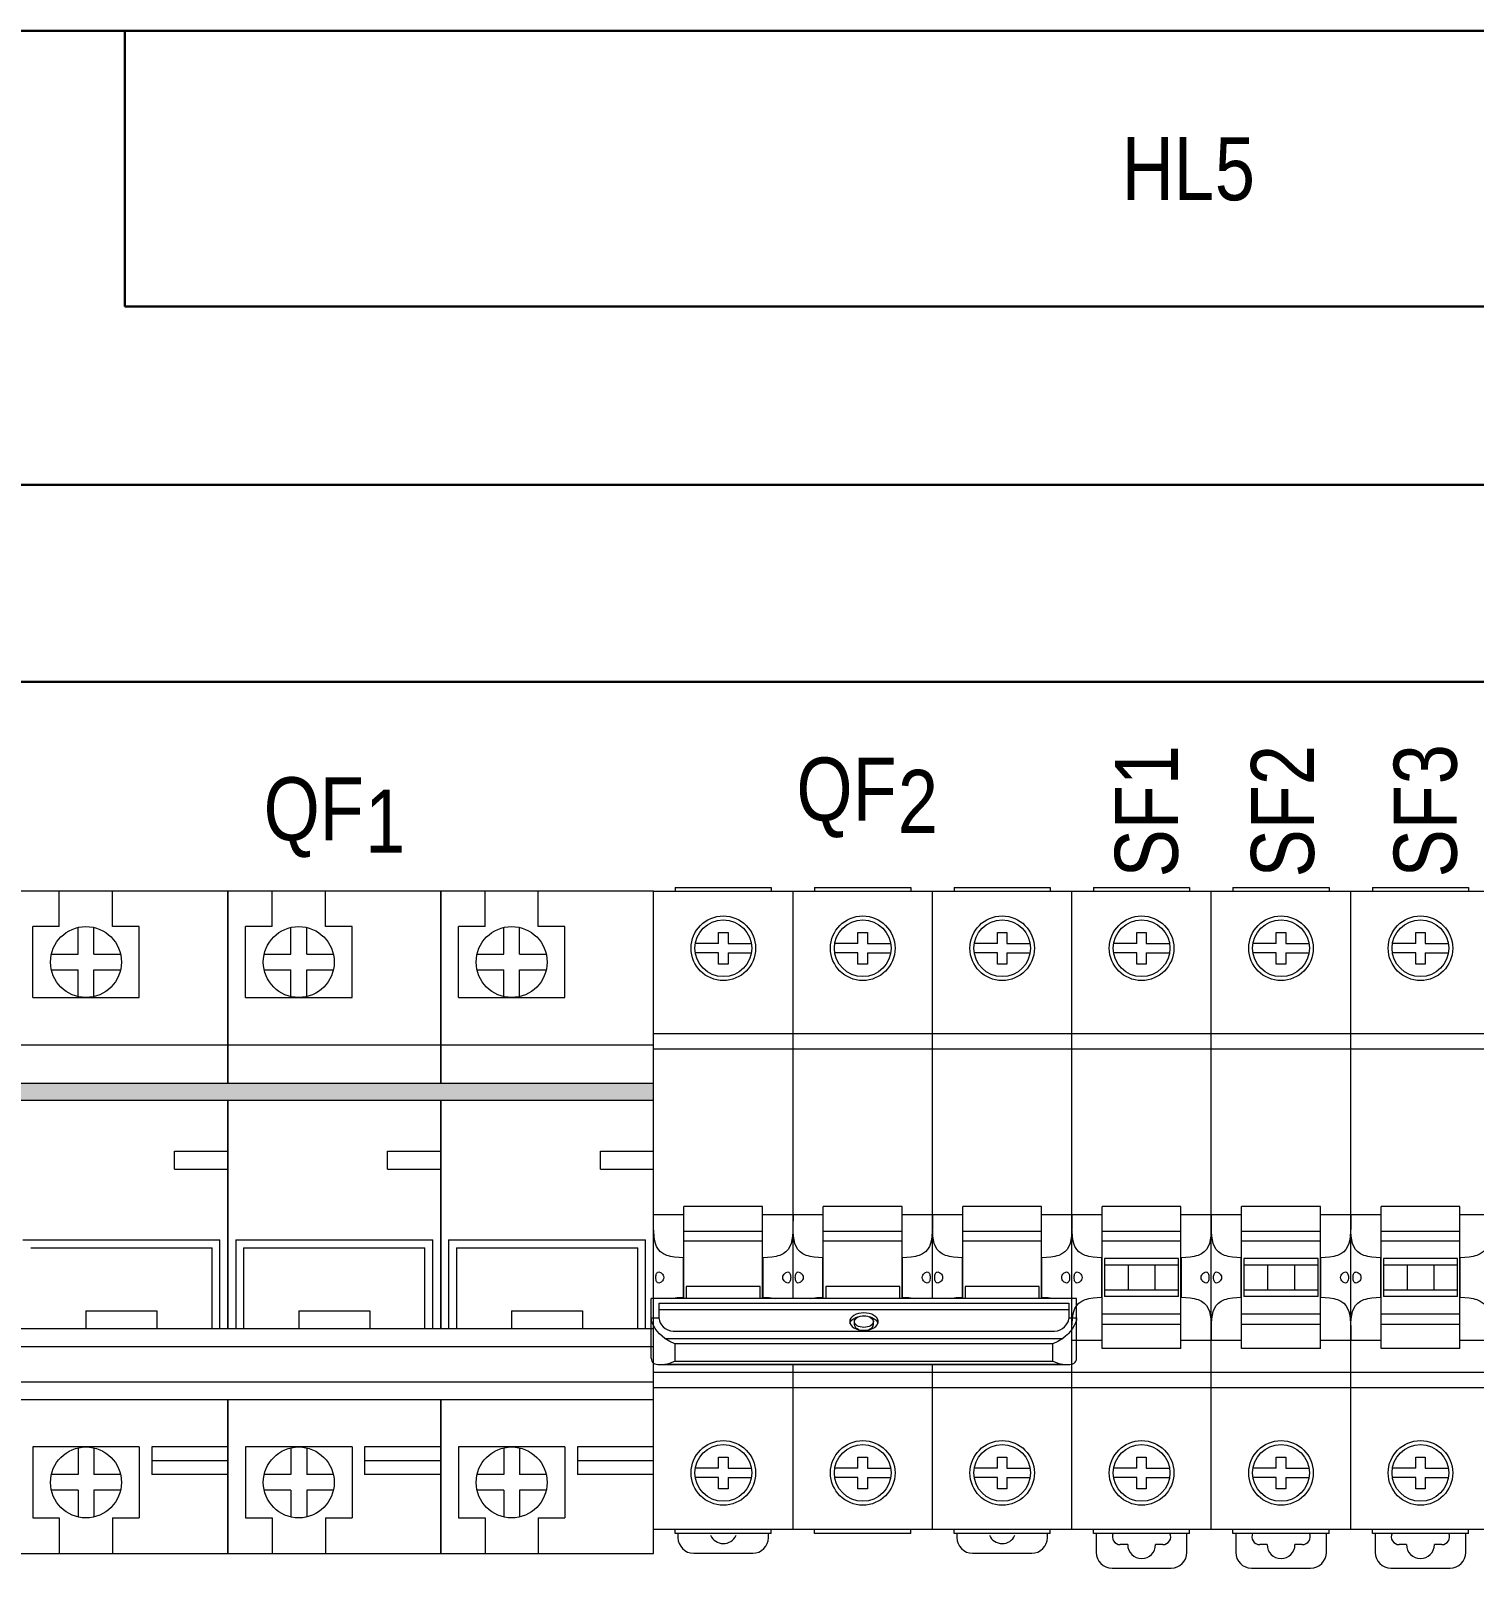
# Model space of a CAD drawing. Header units: millimetres. Extents: x -6000 to 26000, y -6000 to 26000.
# Drawn here: x 98.85 to 124.33, y -5133.68 to -5106.53 of the extents above; entities that cross this region are included whole.
import ezdxf

# ---------------------------------------------------------------- set-up
doc = ezdxf.new("R2010")
doc.units = ezdxf.units.MM
doc.header["$MEASUREMENT"] = 0
for name, color, linetype, lineweight in [('Чертеж и Рисунок_Ном._пера__1', 7, 'Continuous', 15), ('Чертеж и Рисунок_Ном._пера__2', 8, 'Continuous', 15), ('Чертеж и Рисунок_Ном._пера__21', 7, 'Continuous', 30), ('Чертеж и Рисунок_Ном._пера__7', 7, 'Continuous', 15)]:
    doc.layers.add(name, color=color, linetype=linetype, lineweight=lineweight)
doc.styles.add('СГЕНЕРИР_СТИЛЬ_1', font='')
doc.styles.get('СГЕНЕРИР_СТИЛЬ_1').set_extended_font_data('Arial Narrow')

msp = doc.modelspace()

# ---------------------------------------------------------------- hatches: boundary and pattern name
at = {"layer": 'Чертеж и Рисунок_Ном._пера__2', "linetype": 'Continuous', "lineweight": 15}
msp.add_hatch(color=8, dxfattribs=at).paths.add_polyline_path([(98.567, -5125.112), (98.567, -5125.412), (109.843, -5125.412), (109.843, -5125.112)])

# ---------------------------------------------------------------- linework, layer by layer
at = {"layer": 'Чертеж и Рисунок_Ном._пера__2', "color": 8, "linetype": 'Continuous', "lineweight": 15}
for p, q in [((98.567, -5125.112), (109.843, -5125.112)), ((98.567, -5125.412), (109.843, -5125.412))]:
    msp.add_line(p, q, dxfattribs=at)
at = {"layer": 'Чертеж и Рисунок_Ном._пера__21', "color": 7, "linetype": 'Continuous', "lineweight": 30}
for p, q in [((77.532, -5106.529), (161.043, -5106.529)), ((100.509, -5106.529), (138.066, -5106.529)), ((100.509, -5111.397), (100.509, -5106.529)), ((138.066, -5111.397), (100.509, -5111.397)), ((85.187, -5114.548), (153.36, -5114.548)), ((153.36, -5118.026), (85.187, -5118.026))]:
    msp.add_line(p, q, dxfattribs=at)
at = {"layer": 'Чертеж и Рисунок_Ном._пера__7', "color": 7, "linetype": 'Continuous', "lineweight": 15}
for p, q in [((110.225, -5121.658), (110.225, -5121.728)), ((110.225, -5121.658), (111.922, -5121.658)), ((111.922, -5121.658), (111.922, -5121.728)), ((112.687, -5121.658), (112.687, -5121.728)), ((112.687, -5121.658), (114.384, -5121.658)), ((114.384, -5121.658), (114.384, -5121.728)), ((115.149, -5121.658), (115.149, -5121.728)), ((115.149, -5121.658), (116.846, -5121.658)), ((116.846, -5121.658), (116.846, -5121.728)), ((117.611, -5121.658), (117.611, -5121.728)), ((117.611, -5121.658), (119.308, -5121.658)), ((119.308, -5121.658), (119.308, -5121.728)), ((120.073, -5121.658), (120.073, -5121.728)), ((120.073, -5121.658), (121.77, -5121.658)), ((121.77, -5121.658), (121.77, -5121.728)), ((122.536, -5121.658), (122.536, -5121.728)), ((122.536, -5121.658), (124.233, -5121.658)), ((124.233, -5121.658), (124.233, -5121.728)), ((99.35, -5122.347), (99.35, -5121.72)), ((100.29, -5122.347), (100.29, -5121.72)), ((103.109, -5122.347), (103.109, -5121.72)), ((104.048, -5122.347), (104.048, -5121.72)), ((106.867, -5122.347), (106.867, -5121.72)), ((107.807, -5122.347), (107.807, -5121.72)), ((109.843, -5128.912), (109.843, -5121.728)), ((117.229, -5121.728), (109.843, -5121.728)), ((112.305, -5128.912), (112.305, -5121.728)), ((114.767, -5128.912), (114.767, -5121.728)), ((117.229, -5132.995), (117.229, -5121.728)), ((119.691, -5121.728), (117.229, -5121.728)), ((117.229, -5128.912), (117.229, -5121.728)), ((119.691, -5132.995), (119.691, -5121.728)), ((119.691, -5132.995), (119.691, -5121.728)), ((122.153, -5121.728), (119.691, -5121.728)), ((122.153, -5132.995), (122.153, -5121.728)), ((122.153, -5132.995), (122.153, -5121.728)), ((124.615, -5121.728), (122.153, -5121.728)), ((99.35, -5122.347), (98.88, -5122.347)), ((98.88, -5123.6), (98.88, -5122.347)), ((99.681, -5122.834), (99.681, -5122.362)), ((99.959, -5122.834), (99.959, -5122.362)), ((100.759, -5122.347), (100.29, -5122.347)), ((100.759, -5123.6), (100.759, -5122.347)), ((103.109, -5122.347), (102.639, -5122.347)), ((102.639, -5123.6), (102.639, -5122.347)), ((103.439, -5122.834), (103.439, -5122.362)), ((103.718, -5122.834), (103.718, -5122.362)), ((104.518, -5122.347), (104.048, -5122.347)), ((104.518, -5123.6), (104.518, -5122.347)), ((106.867, -5122.347), (106.397, -5122.347)), ((106.397, -5123.6), (106.397, -5122.347)), ((107.198, -5122.834), (107.198, -5122.362)), ((107.476, -5122.834), (107.476, -5122.362)), ((108.277, -5122.347), (107.807, -5122.347)), ((108.277, -5123.6), (108.277, -5122.347)), ((110.99, -5122.646), (110.99, -5122.451)), ((110.99, -5122.451), (111.157, -5122.451)), ((111.157, -5122.451), (111.157, -5122.646)), ((113.452, -5122.646), (113.452, -5122.451)), ((113.452, -5122.451), (113.619, -5122.451)), ((113.619, -5122.451), (113.619, -5122.646)), ((115.914, -5122.646), (115.914, -5122.451)), ((115.914, -5122.451), (116.081, -5122.451)), ((116.081, -5122.451), (116.081, -5122.646)), ((118.376, -5122.646), (118.376, -5122.451)), ((118.376, -5122.451), (118.543, -5122.451)), ((118.543, -5122.451), (118.543, -5122.646)), ((120.839, -5122.646), (120.839, -5122.451)), ((120.839, -5122.451), (121.005, -5122.451)), ((121.005, -5122.451), (121.005, -5122.646)), ((123.301, -5122.646), (123.301, -5122.451)), ((123.301, -5122.451), (123.467, -5122.451)), ((123.467, -5122.451), (123.467, -5122.646)), ((110.99, -5122.646), (110.58, -5122.646)), ((111.157, -5122.646), (111.567, -5122.646)), ((113.452, -5122.646), (113.042, -5122.646)), ((113.619, -5122.646), (114.03, -5122.646)), ((115.914, -5122.646), (115.504, -5122.646)), ((116.081, -5122.646), (116.492, -5122.646)), ((118.376, -5122.646), (117.966, -5122.646)), ((118.543, -5122.646), (118.954, -5122.646)), ((120.839, -5122.646), (120.428, -5122.646)), ((121.005, -5122.646), (121.416, -5122.646)), ((123.301, -5122.646), (122.89, -5122.646)), ((123.467, -5122.646), (123.878, -5122.646)), ((99.209, -5122.834), (99.681, -5122.834)), ((99.371, -5122.834), (99.681, -5122.834)), ((99.959, -5122.834), (100.431, -5122.834)), ((102.968, -5122.834), (103.439, -5122.834)), ((103.13, -5122.834), (103.439, -5122.834)), ((103.718, -5122.834), (104.189, -5122.834)), ((106.726, -5122.834), (107.198, -5122.834)), ((106.888, -5122.834), (107.198, -5122.834)), ((107.476, -5122.834), (107.948, -5122.834)), ((110.99, -5122.813), (110.58, -5122.813)), ((110.99, -5123.008), (110.99, -5122.813)), ((111.157, -5123.008), (110.99, -5123.008)), ((111.157, -5122.813), (111.157, -5123.008)), ((111.157, -5122.813), (111.567, -5122.813)), ((113.452, -5122.813), (113.042, -5122.813)), ((113.452, -5123.008), (113.452, -5122.813)), ((113.619, -5123.008), (113.452, -5123.008)), ((113.619, -5122.813), (113.619, -5123.008)), ((113.619, -5122.813), (114.03, -5122.813)), ((115.914, -5122.813), (115.504, -5122.813)), ((115.914, -5123.008), (115.914, -5122.813)), ((116.081, -5123.008), (115.914, -5123.008)), ((116.081, -5122.813), (116.081, -5123.008)), ((116.081, -5122.813), (116.492, -5122.813)), ((118.376, -5122.813), (117.966, -5122.813)), ((118.376, -5123.008), (118.376, -5122.813)), ((118.543, -5123.008), (118.376, -5123.008)), ((118.543, -5122.813), (118.543, -5123.008)), ((118.543, -5122.813), (118.954, -5122.813)), ((120.839, -5122.813), (120.428, -5122.813)), ((120.839, -5123.008), (120.839, -5122.813)), ((121.005, -5123.008), (120.839, -5123.008)), ((121.005, -5122.813), (121.005, -5123.008)), ((121.005, -5122.813), (121.416, -5122.813)), ((123.301, -5122.813), (122.89, -5122.813)), ((123.301, -5123.008), (123.301, -5122.813)), ((123.467, -5123.008), (123.301, -5123.008)), ((123.467, -5122.813), (123.467, -5123.008)), ((123.467, -5122.813), (123.878, -5122.813)), ((99.209, -5123.112), (99.681, -5123.112)), ((99.681, -5123.584), (99.681, -5123.112)), ((99.959, -5123.584), (99.959, -5123.112)), ((99.959, -5123.112), (100.431, -5123.112)), ((102.968, -5123.112), (103.439, -5123.112)), ((103.439, -5123.584), (103.439, -5123.112)), ((103.718, -5123.584), (103.718, -5123.112)), ((103.718, -5123.112), (104.189, -5123.112)), ((106.726, -5123.112), (107.198, -5123.112)), ((107.198, -5123.584), (107.198, -5123.112)), ((107.476, -5123.584), (107.476, -5123.112)), ((107.476, -5123.112), (107.948, -5123.112)), ((98.88, -5123.6), (100.759, -5123.6)), ((102.639, -5123.6), (104.518, -5123.6)), ((106.397, -5123.6), (108.277, -5123.6)), ((109.843, -5124.232), (117.229, -5124.232)), ((117.229, -5124.232), (119.691, -5124.232)), ((119.691, -5124.232), (122.153, -5124.232)), ((122.153, -5124.232), (124.615, -5124.232)), ((98.567, -5124.435), (102.326, -5124.435)), ((102.326, -5124.435), (106.084, -5124.435)), ((106.084, -5124.435), (109.843, -5124.435)), ((117.229, -5124.51), (109.843, -5124.51)), ((119.691, -5124.51), (117.229, -5124.51)), ((122.153, -5124.51), (119.691, -5124.51)), ((124.615, -5124.51), (122.153, -5124.51)), ((101.386, -5126.314), (102.326, -5126.314)), ((105.144, -5126.314), (106.084, -5126.314)), ((108.903, -5126.314), (109.843, -5126.314)), ((101.386, -5126.627), (102.326, -5126.627)), ((105.144, -5126.627), (106.084, -5126.627)), ((108.903, -5126.627), (109.843, -5126.627)), ((110.378, -5128.912), (110.378, -5127.291)), ((111.769, -5127.291), (110.378, -5127.291)), ((111.769, -5128.912), (111.769, -5127.291)), ((112.84, -5128.912), (112.84, -5127.291)), ((114.231, -5127.291), (112.84, -5127.291)), ((114.231, -5128.912), (114.231, -5127.291)), ((116.693, -5127.291), (115.302, -5127.291)), ((115.302, -5128.912), (115.302, -5127.291)), ((116.693, -5128.912), (116.693, -5127.291)), ((117.764, -5129.794), (117.764, -5127.291)), ((119.155, -5127.291), (117.764, -5127.291)), ((119.155, -5129.794), (119.155, -5127.291)), ((120.226, -5129.794), (120.226, -5127.291)), ((121.617, -5127.291), (120.226, -5127.291)), ((121.617, -5129.794), (121.617, -5127.291)), ((122.689, -5129.794), (122.689, -5127.291)), ((124.08, -5127.291), (122.689, -5127.291)), ((124.08, -5129.794), (124.08, -5127.291)), ((109.843, -5127.429), (110.378, -5127.429)), ((111.769, -5127.429), (112.84, -5127.429)), ((114.231, -5127.429), (115.302, -5127.429)), ((116.693, -5127.429), (117.229, -5127.429)), ((117.229, -5127.429), (117.764, -5127.429)), ((119.155, -5127.429), (119.691, -5127.429)), ((119.691, -5127.429), (120.226, -5127.429)), ((121.617, -5127.429), (122.153, -5127.429)), ((122.153, -5127.429), (122.689, -5127.429)), ((124.08, -5127.429), (124.615, -5127.429)), ((98.706, -5127.88), (102.186, -5127.88)), ((102.465, -5127.88), (105.945, -5127.88)), ((106.223, -5127.88), (109.703, -5127.88)), ((110.378, -5127.723), (111.769, -5127.723)), ((110.378, -5127.894), (111.769, -5127.894)), ((112.84, -5127.723), (114.231, -5127.723)), ((112.84, -5127.894), (114.231, -5127.894)), ((115.302, -5127.723), (116.693, -5127.723)), ((115.302, -5127.894), (116.693, -5127.894)), ((117.764, -5127.723), (119.155, -5127.723)), ((117.764, -5127.894), (119.155, -5127.894)), ((120.226, -5127.723), (121.617, -5127.723)), ((120.226, -5127.894), (121.617, -5127.894)), ((122.689, -5127.723), (124.08, -5127.723)), ((122.689, -5127.894), (124.08, -5127.894)), ((98.845, -5128.019), (102.047, -5128.019)), ((102.604, -5128.019), (105.806, -5128.019)), ((106.363, -5128.019), (109.564, -5128.019)), ((110.371, -5128.891), (110.371, -5128.194)), ((110.378, -5128.194), (110.371, -5128.194)), ((111.776, -5128.194), (111.769, -5128.194)), ((111.776, -5128.891), (111.776, -5128.194)), ((112.833, -5128.891), (112.833, -5128.194)), ((112.84, -5128.194), (112.833, -5128.194)), ((114.238, -5128.194), (114.231, -5128.194)), ((114.238, -5128.891), (114.238, -5128.194)), ((115.302, -5128.194), (115.295, -5128.194)), ((115.295, -5128.891), (115.295, -5128.194)), ((116.7, -5128.194), (116.693, -5128.194)), ((116.7, -5128.891), (116.7, -5128.194)), ((117.757, -5128.891), (117.757, -5128.194)), ((117.764, -5128.194), (117.757, -5128.194)), ((119.162, -5128.194), (119.155, -5128.194)), ((119.162, -5128.891), (119.162, -5128.194)), ((120.22, -5128.891), (120.22, -5128.194)), ((120.226, -5128.194), (120.22, -5128.194)), ((121.624, -5128.194), (121.617, -5128.194)), ((121.624, -5128.891), (121.624, -5128.194)), ((122.682, -5128.891), (122.682, -5128.194)), ((122.689, -5128.194), (122.682, -5128.194)), ((124.086, -5128.194), (124.08, -5128.194)), ((124.086, -5128.891), (124.086, -5128.194)), ((117.806, -5128.209), (117.806, -5128.327)), ((119.114, -5128.209), (117.806, -5128.209)), ((117.806, -5128.327), (117.806, -5128.876)), ((117.973, -5128.327), (117.806, -5128.327)), ((118.696, -5128.327), (117.973, -5128.327)), ((118.223, -5128.327), (118.224, -5128.758)), ((119.114, -5128.327), (118.696, -5128.327)), ((118.696, -5128.327), (118.696, -5128.758)), ((119.114, -5128.327), (119.114, -5128.209)), ((119.114, -5128.876), (119.114, -5128.327)), ((120.268, -5128.209), (120.268, -5128.327)), ((121.576, -5128.209), (120.268, -5128.209)), ((120.268, -5128.327), (120.268, -5128.876)), ((120.435, -5128.327), (120.268, -5128.327)), ((121.158, -5128.327), (120.435, -5128.327)), ((120.685, -5128.327), (120.686, -5128.758)), ((121.576, -5128.327), (121.158, -5128.327)), ((121.158, -5128.327), (121.158, -5128.758)), ((121.576, -5128.327), (121.576, -5128.209)), ((121.576, -5128.876), (121.576, -5128.327)), ((122.73, -5128.209), (122.73, -5128.327)), ((124.038, -5128.209), (122.73, -5128.209)), ((122.73, -5128.327), (122.73, -5128.876)), ((122.897, -5128.327), (122.73, -5128.327)), ((123.621, -5128.327), (122.897, -5128.327)), ((123.148, -5128.327), (123.148, -5128.758)), ((123.621, -5128.327), (123.62, -5128.758)), ((124.038, -5128.327), (123.621, -5128.327)), ((124.038, -5128.327), (124.038, -5128.209)), ((124.038, -5128.876), (124.038, -5128.327)), ((110.42, -5128.704), (110.42, -5128.912)), ((111.727, -5128.704), (110.42, -5128.704)), ((111.727, -5128.912), (111.727, -5128.704)), ((114.19, -5128.704), (112.882, -5128.704)), ((112.882, -5128.704), (112.882, -5128.912)), ((114.19, -5128.912), (114.19, -5128.704)), ((116.652, -5128.704), (115.344, -5128.704)), ((115.344, -5128.704), (115.344, -5128.912)), ((116.652, -5128.912), (116.652, -5128.704)), ((109.801, -5129.967), (109.801, -5128.912)), ((117.312, -5128.912), (109.801, -5128.912)), ((109.94, -5129.272), (109.94, -5128.997)), ((109.94, -5128.997), (117.173, -5128.997)), ((110.371, -5128.891), (110.378, -5128.891)), ((111.769, -5128.891), (111.776, -5128.891)), ((112.833, -5128.891), (112.84, -5128.891)), ((114.231, -5128.891), (114.238, -5128.891)), ((115.295, -5128.891), (115.302, -5128.891)), ((116.693, -5128.891), (116.7, -5128.891)), ((117.173, -5128.997), (117.173, -5129.272)), ((117.312, -5129.967), (117.312, -5128.912)), ((117.757, -5128.891), (117.764, -5128.891)), ((117.806, -5128.758), (119.114, -5128.758)), ((119.114, -5128.876), (117.806, -5128.876)), ((119.155, -5128.891), (119.162, -5128.891)), ((120.22, -5128.891), (120.226, -5128.891)), ((120.268, -5128.758), (121.576, -5128.758)), ((121.576, -5128.876), (120.268, -5128.876)), ((121.617, -5128.891), (121.624, -5128.891)), ((122.682, -5128.891), (122.689, -5128.891)), ((122.73, -5128.758), (124.038, -5128.758)), ((124.038, -5128.876), (122.73, -5128.876)), ((124.08, -5128.891), (124.086, -5128.891)), ((99.82, -5129.133), (101.073, -5129.133)), ((99.82, -5129.133), (99.82, -5129.446)), ((101.073, -5129.133), (101.073, -5129.446)), ((103.578, -5129.133), (104.831, -5129.133)), ((103.578, -5129.133), (103.578, -5129.446)), ((104.831, -5129.133), (104.831, -5129.446)), ((107.337, -5129.133), (108.59, -5129.133)), ((107.337, -5129.133), (107.337, -5129.446)), ((108.59, -5129.133), (108.59, -5129.446)), ((109.801, -5129.254), (109.94, -5129.254)), ((109.94, -5129.107), (117.173, -5129.107)), ((117.173, -5129.254), (117.312, -5129.254)), ((119.155, -5129.193), (117.764, -5129.193)), ((121.617, -5129.193), (120.226, -5129.193)), ((124.08, -5129.193), (122.689, -5129.193)), ((98.567, -5129.446), (109.843, -5129.446)), ((110.19, -5129.489), (116.923, -5129.489)), ((113.39, -5129.376), (113.39, -5129.321)), ((113.724, -5129.376), (113.724, -5129.321)), ((117.764, -5129.369), (119.155, -5129.369)), ((120.226, -5129.369), (121.617, -5129.369)), ((122.689, -5129.369), (124.08, -5129.369)), ((98.567, -5129.759), (109.843, -5129.759)), ((110.044, -5129.617), (117.069, -5129.617)), ((110.218, -5129.715), (110.218, -5130.02)), ((116.895, -5129.715), (110.218, -5129.715)), ((116.895, -5130.02), (116.895, -5129.715)), ((117.764, -5129.656), (117.229, -5129.656)), ((119.155, -5129.794), (117.764, -5129.794)), ((119.691, -5129.656), (119.155, -5129.656)), ((120.226, -5129.656), (119.691, -5129.656)), ((121.617, -5129.794), (120.226, -5129.794)), ((122.153, -5129.656), (121.617, -5129.656)), ((122.689, -5129.656), (122.153, -5129.656)), ((124.08, -5129.794), (122.689, -5129.794)), ((124.615, -5129.656), (124.08, -5129.656)), ((109.843, -5132.995), (109.843, -5130.046)), ((109.952, -5130.077), (110.044, -5130.071)), ((109.952, -5130.077), (117.161, -5130.077)), ((110.044, -5130.071), (117.069, -5130.071)), ((110.218, -5130.02), (116.895, -5130.02)), ((112.305, -5132.995), (112.305, -5130.077)), ((114.767, -5132.995), (114.767, -5130.077)), ((117.229, -5132.995), (117.229, -5130.069)), ((109.843, -5130.213), (117.229, -5130.213)), ((117.229, -5130.213), (119.691, -5130.213)), ((119.691, -5130.213), (122.153, -5130.213)), ((122.153, -5130.213), (124.615, -5130.213)), ((98.567, -5130.386), (109.843, -5130.386)), ((117.229, -5130.491), (109.843, -5130.491)), ((119.691, -5130.491), (117.229, -5130.491)), ((122.153, -5130.491), (119.691, -5130.491)), ((124.615, -5130.491), (122.153, -5130.491)), ((98.567, -5130.699), (109.843, -5130.699)), ((98.88, -5131.534), (98.88, -5132.787)), ((100.759, -5131.534), (98.88, -5131.534)), ((99.681, -5131.55), (99.681, -5132.022)), ((99.959, -5131.55), (99.959, -5132.022)), ((100.759, -5131.534), (100.759, -5132.787)), ((102.326, -5131.534), (100.981, -5131.534)), ((100.981, -5131.534), (100.981, -5132.022)), ((102.639, -5131.534), (102.639, -5132.787)), ((104.518, -5131.534), (102.639, -5131.534)), ((103.439, -5131.55), (103.439, -5132.022)), ((103.718, -5131.55), (103.718, -5132.022)), ((104.518, -5131.534), (104.518, -5132.787)), ((106.084, -5131.534), (104.74, -5131.534)), ((104.74, -5131.534), (104.74, -5132.022)), ((106.397, -5131.534), (106.397, -5132.787)), ((108.277, -5131.534), (106.397, -5131.534)), ((107.198, -5131.55), (107.198, -5132.022)), ((107.476, -5131.55), (107.476, -5132.022)), ((108.277, -5131.534), (108.277, -5132.787)), ((109.843, -5131.534), (108.499, -5131.534)), ((108.499, -5131.534), (108.499, -5132.022)), ((110.99, -5131.715), (111.157, -5131.715)), ((110.99, -5131.91), (110.99, -5131.715)), ((111.157, -5131.715), (111.157, -5131.91)), ((113.452, -5131.715), (113.619, -5131.715)), ((113.452, -5131.91), (113.452, -5131.715)), ((113.619, -5131.715), (113.619, -5131.91)), ((115.914, -5131.715), (116.081, -5131.715)), ((115.914, -5131.91), (115.914, -5131.715)), ((116.081, -5131.715), (116.081, -5131.91)), ((118.376, -5131.715), (118.543, -5131.715)), ((118.376, -5131.91), (118.376, -5131.715)), ((118.543, -5131.715), (118.543, -5131.91)), ((120.839, -5131.715), (121.005, -5131.715)), ((120.839, -5131.91), (120.839, -5131.715)), ((121.005, -5131.715), (121.005, -5131.91)), ((123.301, -5131.715), (123.467, -5131.715)), ((123.301, -5131.91), (123.301, -5131.715)), ((123.467, -5131.715), (123.467, -5131.91)), ((102.326, -5131.778), (100.981, -5131.778)), ((106.084, -5131.778), (104.74, -5131.778)), ((109.843, -5131.778), (108.499, -5131.778)), ((110.99, -5131.91), (110.58, -5131.91)), ((111.157, -5131.91), (111.567, -5131.91)), ((113.452, -5131.91), (113.042, -5131.91)), ((113.619, -5131.91), (114.03, -5131.91)), ((115.914, -5131.91), (115.504, -5131.91)), ((116.081, -5131.91), (116.492, -5131.91)), ((118.376, -5131.91), (117.966, -5131.91)), ((118.543, -5131.91), (118.954, -5131.91)), ((120.839, -5131.91), (120.428, -5131.91)), ((121.005, -5131.91), (121.416, -5131.91)), ((123.301, -5131.91), (122.89, -5131.91)), ((123.467, -5131.91), (123.878, -5131.91)), ((99.681, -5132.022), (99.209, -5132.022)), ((100.431, -5132.022), (99.959, -5132.022)), ((102.326, -5132.022), (100.981, -5132.022)), ((103.439, -5132.022), (102.968, -5132.022)), ((104.189, -5132.022), (103.718, -5132.022)), ((106.084, -5132.022), (104.74, -5132.022)), ((107.198, -5132.022), (106.726, -5132.022)), ((107.948, -5132.022), (107.476, -5132.022)), ((109.843, -5132.022), (108.499, -5132.022)), ((110.99, -5132.077), (110.58, -5132.077)), ((110.99, -5132.272), (110.99, -5132.077)), ((111.157, -5132.272), (110.99, -5132.272)), ((111.157, -5132.077), (111.567, -5132.077)), ((111.157, -5132.077), (111.157, -5132.272)), ((113.452, -5132.077), (113.042, -5132.077)), ((113.452, -5132.272), (113.452, -5132.077)), ((113.619, -5132.272), (113.452, -5132.272)), ((113.619, -5132.077), (114.03, -5132.077)), ((113.619, -5132.077), (113.619, -5132.272)), ((115.914, -5132.077), (115.504, -5132.077)), ((115.914, -5132.272), (115.914, -5132.077)), ((116.081, -5132.272), (115.914, -5132.272)), ((116.081, -5132.077), (116.492, -5132.077)), ((116.081, -5132.077), (116.081, -5132.272)), ((118.376, -5132.077), (117.966, -5132.077)), ((118.376, -5132.272), (118.376, -5132.077)), ((118.543, -5132.272), (118.376, -5132.272)), ((118.543, -5132.077), (118.954, -5132.077)), ((118.543, -5132.077), (118.543, -5132.272)), ((120.839, -5132.077), (120.428, -5132.077)), ((120.839, -5132.272), (120.839, -5132.077)), ((121.005, -5132.272), (120.839, -5132.272)), ((121.005, -5132.077), (121.416, -5132.077)), ((121.005, -5132.077), (121.005, -5132.272)), ((123.301, -5132.077), (122.89, -5132.077)), ((123.301, -5132.272), (123.301, -5132.077)), ((123.467, -5132.272), (123.301, -5132.272)), ((123.467, -5132.077), (123.878, -5132.077)), ((123.467, -5132.077), (123.467, -5132.272)), ((99.681, -5132.3), (99.209, -5132.3)), ((99.681, -5132.3), (99.681, -5132.771)), ((99.959, -5132.3), (99.959, -5132.771)), ((100.269, -5132.3), (99.959, -5132.3)), ((100.431, -5132.3), (99.959, -5132.3)), ((103.439, -5132.3), (102.968, -5132.3)), ((103.439, -5132.3), (103.439, -5132.771)), ((103.718, -5132.3), (103.718, -5132.771)), ((104.027, -5132.3), (103.718, -5132.3)), ((104.189, -5132.3), (103.718, -5132.3)), ((107.198, -5132.3), (106.726, -5132.3)), ((107.198, -5132.3), (107.198, -5132.771)), ((107.476, -5132.3), (107.476, -5132.771)), ((107.786, -5132.3), (107.476, -5132.3)), ((107.948, -5132.3), (107.476, -5132.3)), ((98.88, -5132.787), (99.35, -5132.787)), ((99.35, -5132.787), (99.35, -5133.414)), ((100.29, -5132.787), (100.759, -5132.787)), ((100.29, -5132.787), (100.29, -5133.414)), ((102.639, -5132.787), (103.109, -5132.787)), ((103.109, -5132.787), (103.109, -5133.414)), ((104.048, -5132.787), (104.518, -5132.787)), ((104.048, -5132.787), (104.048, -5133.414)), ((106.397, -5132.787), (106.867, -5132.787)), ((106.867, -5132.787), (106.867, -5133.414)), ((107.807, -5132.787), (108.277, -5132.787)), ((107.807, -5132.787), (107.807, -5133.414)), ((117.229, -5132.995), (109.843, -5132.995)), ((110.225, -5133.064), (110.225, -5132.995)), ((111.922, -5133.064), (110.225, -5133.064)), ((110.274, -5133.064), (110.274, -5133.134)), ((111.874, -5133.134), (111.874, -5133.064)), ((111.922, -5133.064), (111.922, -5132.995)), ((112.687, -5133.064), (112.687, -5132.995)), ((114.384, -5133.064), (112.687, -5133.064)), ((114.384, -5133.064), (114.384, -5132.995)), ((115.149, -5133.064), (115.149, -5132.995)), ((116.846, -5133.064), (115.149, -5133.064)), ((115.198, -5133.064), (115.198, -5133.134)), ((116.798, -5133.134), (116.798, -5133.064)), ((116.846, -5133.064), (116.846, -5132.995)), ((119.691, -5132.995), (117.229, -5132.995)), ((117.611, -5133.064), (117.611, -5132.995)), ((119.308, -5133.064), (117.611, -5133.064)), ((117.66, -5133.064), (117.66, -5133.398)), ((119.26, -5133.398), (119.26, -5133.064)), ((119.308, -5133.064), (119.308, -5132.995)), ((122.153, -5132.995), (119.691, -5132.995)), ((120.073, -5133.064), (120.073, -5132.995)), ((121.77, -5133.064), (120.073, -5133.064)), ((120.122, -5133.064), (120.122, -5133.398)), ((121.722, -5133.398), (121.722, -5133.064)), ((121.77, -5133.064), (121.77, -5132.995)), ((124.615, -5132.995), (122.153, -5132.995)), ((122.536, -5133.064), (122.536, -5132.995)), ((124.233, -5133.064), (122.536, -5133.064)), ((122.584, -5133.064), (122.584, -5133.398)), ((124.184, -5133.398), (124.184, -5133.064)), ((124.233, -5133.064), (124.233, -5132.995)), ((118.214, -5133.259), (118.084, -5133.259)), ((118.835, -5133.259), (118.706, -5133.259)), ((120.676, -5133.259), (120.546, -5133.259)), ((121.298, -5133.259), (121.168, -5133.259)), ((123.138, -5133.259), (123.008, -5133.259)), ((123.76, -5133.259), (123.63, -5133.259)), ((110.552, -5133.412), (111.595, -5133.412)), ((115.476, -5133.412), (116.519, -5133.412)), ((117.938, -5133.677), (118.982, -5133.677)), ((120.4, -5133.677), (121.444, -5133.677)), ((122.862, -5133.677), (123.906, -5133.677))]:
    msp.add_line(p, q, dxfattribs=at)
for points in [[(102.326, -5125.112), (102.326, -5121.72), (98.567, -5121.72), (98.567, -5133.414), (102.326, -5133.414), (102.326, -5130.699)], [(106.084, -5125.112), (106.084, -5121.72), (102.326, -5121.72), (102.326, -5125.112)], [(106.084, -5130.699), (106.084, -5133.414), (109.843, -5133.414), (109.843, -5121.72), (106.084, -5121.72), (106.084, -5125.112)], [(102.326, -5129.446), (102.326, -5125.412)], [(102.326, -5125.412), (102.326, -5129.446)], [(106.084, -5129.446), (106.084, -5125.412)], [(106.084, -5125.412), (106.084, -5129.446)], [(101.386, -5126.627), (101.386, -5126.314)], [(105.144, -5126.627), (105.144, -5126.314)], [(108.903, -5126.627), (108.903, -5126.314)], [(102.186, -5129.446), (102.186, -5127.88)], [(102.465, -5127.88), (102.465, -5129.446)], [(105.945, -5129.446), (105.945, -5127.88)], [(106.223, -5127.88), (106.223, -5129.446)], [(109.703, -5129.446), (109.703, -5127.88)], [(102.047, -5129.446), (102.047, -5128.019)], [(102.604, -5128.019), (102.604, -5129.446)], [(105.806, -5129.446), (105.806, -5128.019)], [(106.363, -5128.019), (106.363, -5129.446)], [(109.564, -5129.446), (109.564, -5128.019)], [(102.326, -5130.699), (102.326, -5133.414), (106.084, -5133.414), (106.084, -5130.699)]]:
    msp.add_lwpolyline(points, dxfattribs=at)
at = {"layer": 'Чертеж и Рисунок_Ном._пера__7', "color": 7, "linetype": 'Continuous', "lineweight": 15, "flags": 128}
for points in [[(110.371, -5128.194), (110.292, -5128.191), (110.215, -5128.184), (110.143, -5128.171), (110.108, -5128.162), (110.076, -5128.152), (110.017, -5128.125), (109.968, -5128.09), (109.928, -5128.047), (109.897, -5127.997), (109.876, -5127.94), (109.861, -5127.877), (109.852, -5127.809), (109.847, -5127.738), (109.844, -5127.663), (109.843, -5127.587), (109.843, -5127.508), (109.843, -5127.429)], [(112.305, -5127.429), (112.305, -5127.508), (112.304, -5127.587), (112.303, -5127.663), (112.301, -5127.738), (112.296, -5127.809), (112.286, -5127.877), (112.272, -5127.94), (112.25, -5127.997), (112.22, -5128.047), (112.18, -5128.09), (112.13, -5128.125), (112.072, -5128.152), (112.039, -5128.162), (112.005, -5128.171), (111.932, -5128.184), (111.855, -5128.191), (111.776, -5128.194)], [(112.833, -5128.194), (112.754, -5128.191), (112.677, -5128.184), (112.605, -5128.171), (112.57, -5128.162), (112.538, -5128.152), (112.479, -5128.125), (112.43, -5128.09), (112.39, -5128.047), (112.36, -5127.997), (112.338, -5127.94), (112.323, -5127.877), (112.314, -5127.809), (112.309, -5127.738), (112.306, -5127.663), (112.305, -5127.587), (112.305, -5127.508), (112.305, -5127.429)], [(114.767, -5127.429), (114.767, -5127.508), (114.767, -5127.587), (114.765, -5127.663), (114.763, -5127.738), (114.758, -5127.809), (114.748, -5127.877), (114.734, -5127.94), (114.712, -5127.997), (114.682, -5128.047), (114.642, -5128.09), (114.592, -5128.125), (114.534, -5128.152), (114.501, -5128.162), (114.467, -5128.171), (114.394, -5128.184), (114.317, -5128.191), (114.238, -5128.194)], [(115.295, -5128.194), (115.216, -5128.191), (115.139, -5128.184), (115.067, -5128.171), (115.032, -5128.162), (115, -5128.152), (114.941, -5128.125), (114.892, -5128.09), (114.852, -5128.047), (114.822, -5127.997), (114.8, -5127.94), (114.785, -5127.877), (114.776, -5127.809), (114.771, -5127.738), (114.768, -5127.663), (114.767, -5127.587), (114.767, -5127.508), (114.767, -5127.429)], [(117.229, -5127.429), (117.229, -5127.508), (117.229, -5127.587), (117.228, -5127.663), (117.225, -5127.738), (117.22, -5127.809), (117.21, -5127.877), (117.196, -5127.94), (117.174, -5127.997), (117.144, -5128.047), (117.104, -5128.09), (117.054, -5128.125), (116.996, -5128.152), (116.963, -5128.162), (116.929, -5128.171), (116.856, -5128.184), (116.779, -5128.191), (116.7, -5128.194)], [(117.757, -5128.194), (117.678, -5128.191), (117.602, -5128.184), (117.529, -5128.171), (117.495, -5128.162), (117.462, -5128.152), (117.403, -5128.125), (117.354, -5128.09), (117.314, -5128.047), (117.284, -5127.997), (117.262, -5127.94), (117.247, -5127.877), (117.238, -5127.809), (117.233, -5127.738), (117.23, -5127.663), (117.229, -5127.587), (117.229, -5127.429)], [(119.691, -5127.429), (119.691, -5127.587), (119.69, -5127.663), (119.687, -5127.738), (119.682, -5127.809), (119.673, -5127.877), (119.658, -5127.94), (119.636, -5127.997), (119.606, -5128.047), (119.566, -5128.09), (119.516, -5128.125), (119.458, -5128.152), (119.425, -5128.162), (119.391, -5128.171), (119.318, -5128.184), (119.241, -5128.191), (119.162, -5128.194)], [(120.22, -5128.194), (120.141, -5128.191), (120.064, -5128.184), (119.991, -5128.171), (119.957, -5128.162), (119.924, -5128.152), (119.865, -5128.125), (119.816, -5128.09), (119.776, -5128.047), (119.746, -5127.997), (119.724, -5127.94), (119.709, -5127.877), (119.7, -5127.809), (119.695, -5127.738), (119.692, -5127.663), (119.691, -5127.587), (119.691, -5127.429)], [(122.153, -5127.429), (122.153, -5127.587), (122.152, -5127.663), (122.149, -5127.738), (122.144, -5127.809), (122.135, -5127.877), (122.12, -5127.94), (122.098, -5127.997), (122.068, -5128.047), (122.028, -5128.09), (121.979, -5128.125), (121.92, -5128.152), (121.887, -5128.162), (121.853, -5128.171), (121.78, -5128.184), (121.703, -5128.191), (121.624, -5128.194)], [(122.682, -5128.194), (122.603, -5128.191), (122.526, -5128.184), (122.453, -5128.171), (122.419, -5128.162), (122.386, -5128.152), (122.327, -5128.125), (122.278, -5128.09), (122.238, -5128.047), (122.208, -5127.997), (122.186, -5127.94), (122.171, -5127.877), (122.162, -5127.809), (122.157, -5127.738), (122.154, -5127.663), (122.153, -5127.587), (122.153, -5127.429)], [(124.615, -5127.429), (124.615, -5127.587), (124.614, -5127.663), (124.611, -5127.738), (124.606, -5127.809), (124.597, -5127.877), (124.582, -5127.94), (124.56, -5127.997), (124.53, -5128.047), (124.49, -5128.09), (124.441, -5128.125), (124.382, -5128.152), (124.349, -5128.162), (124.315, -5128.171), (124.242, -5128.184), (124.165, -5128.191), (124.086, -5128.194)], [(109.883, -5128.542), (109.884, -5128.522), (109.887, -5128.503), (109.891, -5128.485), (109.897, -5128.471), (109.905, -5128.459), (109.914, -5128.451), (109.925, -5128.447), (109.936, -5128.445)], [(109.936, -5128.445), (109.963, -5128.452), (109.976, -5128.46), (109.989, -5128.47), (110.002, -5128.484), (110.012, -5128.501), (110.02, -5128.521), (110.023, -5128.542)], [(112.125, -5128.542), (112.127, -5128.521), (112.135, -5128.501), (112.146, -5128.484), (112.158, -5128.47), (112.171, -5128.46), (112.185, -5128.452), (112.211, -5128.445)], [(112.211, -5128.445), (112.223, -5128.447), (112.233, -5128.451), (112.242, -5128.459), (112.25, -5128.471), (112.256, -5128.485), (112.261, -5128.503), (112.263, -5128.522), (112.264, -5128.542)], [(112.345, -5128.542), (112.346, -5128.522), (112.349, -5128.503), (112.353, -5128.485), (112.359, -5128.471), (112.367, -5128.459), (112.376, -5128.451), (112.387, -5128.447), (112.398, -5128.445)], [(112.398, -5128.445), (112.425, -5128.452), (112.438, -5128.46), (112.451, -5128.47), (112.464, -5128.484), (112.474, -5128.501), (112.482, -5128.521), (112.485, -5128.542)], [(114.587, -5128.542), (114.589, -5128.521), (114.597, -5128.501), (114.608, -5128.484), (114.62, -5128.47), (114.633, -5128.46), (114.647, -5128.452), (114.673, -5128.445)], [(114.673, -5128.445), (114.685, -5128.447), (114.695, -5128.451), (114.704, -5128.459), (114.712, -5128.471), (114.718, -5128.485), (114.723, -5128.503), (114.725, -5128.522), (114.726, -5128.542)], [(114.807, -5128.542), (114.808, -5128.522), (114.811, -5128.503), (114.815, -5128.485), (114.822, -5128.471), (114.829, -5128.459), (114.839, -5128.451), (114.849, -5128.447), (114.86, -5128.445)], [(114.86, -5128.445), (114.887, -5128.452), (114.9, -5128.46), (114.914, -5128.47), (114.926, -5128.484), (114.937, -5128.501), (114.944, -5128.521), (114.947, -5128.542)], [(117.049, -5128.542), (117.052, -5128.521), (117.059, -5128.501), (117.07, -5128.484), (117.082, -5128.47), (117.095, -5128.46), (117.109, -5128.452), (117.135, -5128.445)], [(117.135, -5128.445), (117.147, -5128.447), (117.157, -5128.451), (117.166, -5128.459), (117.174, -5128.471), (117.18, -5128.485), (117.185, -5128.503), (117.188, -5128.522), (117.188, -5128.542)], [(117.269, -5128.542), (117.27, -5128.522), (117.273, -5128.503), (117.277, -5128.485), (117.284, -5128.471), (117.291, -5128.459), (117.301, -5128.451), (117.311, -5128.447), (117.322, -5128.445)], [(117.322, -5128.445), (117.349, -5128.452), (117.362, -5128.46), (117.376, -5128.47), (117.388, -5128.484), (117.399, -5128.501), (117.406, -5128.521), (117.409, -5128.542)], [(119.511, -5128.542), (119.514, -5128.521), (119.521, -5128.501), (119.532, -5128.484), (119.544, -5128.47), (119.557, -5128.46), (119.571, -5128.452), (119.597, -5128.445)], [(119.597, -5128.445), (119.609, -5128.447), (119.619, -5128.451), (119.628, -5128.459), (119.636, -5128.471), (119.642, -5128.485), (119.647, -5128.503), (119.65, -5128.522), (119.65, -5128.542)], [(119.731, -5128.542), (119.732, -5128.522), (119.735, -5128.503), (119.739, -5128.485), (119.746, -5128.471), (119.753, -5128.459), (119.763, -5128.451), (119.773, -5128.447), (119.784, -5128.445)], [(119.784, -5128.445), (119.811, -5128.452), (119.824, -5128.46), (119.838, -5128.47), (119.85, -5128.484), (119.861, -5128.501), (119.868, -5128.521), (119.871, -5128.542)], [(121.973, -5128.542), (121.976, -5128.521), (121.983, -5128.501), (121.994, -5128.484), (122.006, -5128.47), (122.02, -5128.46), (122.033, -5128.452), (122.06, -5128.445)], [(122.06, -5128.445), (122.071, -5128.447), (122.081, -5128.451), (122.09, -5128.459), (122.098, -5128.471), (122.104, -5128.485), (122.109, -5128.503), (122.112, -5128.522), (122.113, -5128.542)], [(122.193, -5128.542), (122.194, -5128.522), (122.197, -5128.503), (122.202, -5128.485), (122.208, -5128.471), (122.216, -5128.459), (122.225, -5128.451), (122.235, -5128.447), (122.246, -5128.445)], [(122.246, -5128.445), (122.273, -5128.452), (122.286, -5128.46), (122.3, -5128.47), (122.312, -5128.484), (122.323, -5128.501), (122.33, -5128.521), (122.333, -5128.542)], [(109.936, -5128.64), (109.925, -5128.638), (109.914, -5128.634), (109.905, -5128.626), (109.897, -5128.614), (109.891, -5128.6), (109.887, -5128.582), (109.884, -5128.563), (109.883, -5128.542)], [(110.023, -5128.542), (110.02, -5128.564), (110.012, -5128.584), (110.002, -5128.601), (109.989, -5128.615), (109.976, -5128.625), (109.963, -5128.633), (109.936, -5128.64)], [(112.211, -5128.64), (112.185, -5128.633), (112.171, -5128.625), (112.158, -5128.615), (112.146, -5128.601), (112.135, -5128.584), (112.127, -5128.564), (112.125, -5128.542)], [(112.264, -5128.542), (112.263, -5128.563), (112.261, -5128.582), (112.256, -5128.6), (112.25, -5128.614), (112.242, -5128.626), (112.233, -5128.634), (112.223, -5128.638), (112.211, -5128.64)], [(112.398, -5128.64), (112.387, -5128.638), (112.376, -5128.634), (112.367, -5128.626), (112.359, -5128.614), (112.353, -5128.6), (112.349, -5128.582), (112.346, -5128.563), (112.345, -5128.542)], [(112.485, -5128.542), (112.482, -5128.564), (112.474, -5128.584), (112.464, -5128.601), (112.451, -5128.615), (112.438, -5128.625), (112.425, -5128.633), (112.398, -5128.64)], [(114.673, -5128.64), (114.647, -5128.633), (114.633, -5128.625), (114.62, -5128.615), (114.608, -5128.601), (114.597, -5128.584), (114.589, -5128.564), (114.587, -5128.542)], [(114.726, -5128.542), (114.725, -5128.563), (114.723, -5128.582), (114.718, -5128.6), (114.712, -5128.614), (114.704, -5128.626), (114.695, -5128.634), (114.685, -5128.638), (114.673, -5128.64)], [(114.86, -5128.64), (114.849, -5128.638), (114.839, -5128.634), (114.829, -5128.626), (114.822, -5128.614), (114.815, -5128.6), (114.811, -5128.582), (114.808, -5128.563), (114.807, -5128.542)], [(114.947, -5128.542), (114.944, -5128.564), (114.937, -5128.584), (114.926, -5128.601), (114.914, -5128.615), (114.9, -5128.625), (114.887, -5128.633), (114.86, -5128.64)], [(117.135, -5128.64), (117.109, -5128.633), (117.095, -5128.625), (117.082, -5128.615), (117.07, -5128.601), (117.059, -5128.584), (117.052, -5128.564), (117.049, -5128.542)], [(117.188, -5128.542), (117.188, -5128.563), (117.185, -5128.582), (117.18, -5128.6), (117.174, -5128.614), (117.166, -5128.626), (117.157, -5128.634), (117.147, -5128.638), (117.135, -5128.64)], [(117.322, -5128.64), (117.311, -5128.638), (117.301, -5128.634), (117.291, -5128.626), (117.284, -5128.614), (117.277, -5128.6), (117.273, -5128.582), (117.27, -5128.563), (117.269, -5128.542)], [(117.409, -5128.542), (117.406, -5128.564), (117.399, -5128.584), (117.388, -5128.601), (117.376, -5128.615), (117.362, -5128.625), (117.349, -5128.633), (117.322, -5128.64)], [(119.597, -5128.64), (119.571, -5128.633), (119.557, -5128.625), (119.544, -5128.615), (119.532, -5128.601), (119.521, -5128.584), (119.514, -5128.564), (119.511, -5128.542)], [(119.65, -5128.542), (119.65, -5128.563), (119.647, -5128.582), (119.642, -5128.6), (119.636, -5128.614), (119.628, -5128.626), (119.619, -5128.634), (119.609, -5128.638), (119.597, -5128.64)], [(119.784, -5128.64), (119.773, -5128.638), (119.763, -5128.634), (119.753, -5128.626), (119.746, -5128.614), (119.739, -5128.6), (119.735, -5128.582), (119.732, -5128.563), (119.731, -5128.542)], [(119.871, -5128.542), (119.868, -5128.564), (119.861, -5128.584), (119.85, -5128.601), (119.838, -5128.615), (119.824, -5128.625), (119.811, -5128.633), (119.784, -5128.64)], [(122.06, -5128.64), (122.033, -5128.633), (122.02, -5128.625), (122.006, -5128.615), (121.994, -5128.601), (121.983, -5128.584), (121.976, -5128.564), (121.973, -5128.542)], [(122.113, -5128.542), (122.112, -5128.563), (122.109, -5128.582), (122.104, -5128.6), (122.098, -5128.614), (122.09, -5128.626), (122.081, -5128.634), (122.071, -5128.638), (122.06, -5128.64)], [(122.246, -5128.64), (122.235, -5128.638), (122.225, -5128.634), (122.216, -5128.626), (122.208, -5128.614), (122.202, -5128.6), (122.197, -5128.582), (122.194, -5128.563), (122.193, -5128.542)], [(122.333, -5128.542), (122.33, -5128.564), (122.323, -5128.584), (122.312, -5128.601), (122.3, -5128.615), (122.286, -5128.625), (122.273, -5128.633), (122.246, -5128.64)], [(110.157, -5128.911), (110.262, -5128.896), (110.371, -5128.891)], [(111.776, -5128.891), (111.886, -5128.896), (111.99, -5128.911)], [(112.62, -5128.911), (112.724, -5128.896), (112.833, -5128.891)], [(114.238, -5128.891), (114.348, -5128.896), (114.452, -5128.911)], [(115.082, -5128.911), (115.186, -5128.896), (115.295, -5128.891)], [(116.7, -5128.891), (116.81, -5128.896), (116.914, -5128.911)], [(117.229, -5129.656), (117.229, -5129.498), (117.23, -5129.422), (117.233, -5129.347), (117.238, -5129.276), (117.247, -5129.208), (117.262, -5129.145), (117.284, -5129.088), (117.314, -5129.037), (117.354, -5128.995), (117.403, -5128.96), (117.462, -5128.933), (117.495, -5128.923), (117.529, -5128.914), (117.602, -5128.901), (117.678, -5128.894), (117.757, -5128.891)], [(119.162, -5128.891), (119.241, -5128.894), (119.318, -5128.901), (119.391, -5128.914), (119.425, -5128.923), (119.458, -5128.933), (119.516, -5128.96), (119.566, -5128.995), (119.606, -5129.037), (119.636, -5129.088), (119.658, -5129.145), (119.673, -5129.208), (119.682, -5129.276), (119.687, -5129.347), (119.69, -5129.422), (119.691, -5129.498), (119.691, -5129.656)], [(119.691, -5129.656), (119.691, -5129.498), (119.692, -5129.422), (119.695, -5129.347), (119.7, -5129.276), (119.709, -5129.208), (119.724, -5129.145), (119.746, -5129.088), (119.776, -5129.037), (119.816, -5128.995), (119.865, -5128.96), (119.924, -5128.933), (119.957, -5128.923), (119.991, -5128.914), (120.064, -5128.901), (120.141, -5128.894), (120.22, -5128.891)], [(121.624, -5128.891), (121.703, -5128.894), (121.78, -5128.901), (121.853, -5128.914), (121.887, -5128.923), (121.92, -5128.933), (121.979, -5128.96), (122.028, -5128.995), (122.068, -5129.037), (122.098, -5129.088), (122.12, -5129.145), (122.135, -5129.208), (122.144, -5129.276), (122.149, -5129.347), (122.152, -5129.422), (122.153, -5129.498), (122.153, -5129.656)], [(122.153, -5129.656), (122.153, -5129.498), (122.154, -5129.422), (122.157, -5129.347), (122.162, -5129.276), (122.171, -5129.208), (122.186, -5129.145), (122.208, -5129.088), (122.238, -5129.037), (122.278, -5128.995), (122.327, -5128.96), (122.386, -5128.933), (122.419, -5128.923), (122.453, -5128.914), (122.526, -5128.901), (122.603, -5128.894), (122.682, -5128.891)], [(124.086, -5128.891), (124.165, -5128.894), (124.242, -5128.901), (124.315, -5128.914), (124.349, -5128.923), (124.382, -5128.933), (124.441, -5128.96), (124.49, -5128.995), (124.53, -5129.037), (124.56, -5129.088), (124.582, -5129.145), (124.597, -5129.208), (124.606, -5129.276), (124.611, -5129.347), (124.614, -5129.422), (124.615, -5129.498), (124.615, -5129.656)], [(110.044, -5129.617), (109.994, -5129.579), (109.948, -5129.535), (109.907, -5129.489), (109.872, -5129.441), (109.842, -5129.391), (109.82, -5129.342), (109.806, -5129.296), (109.801, -5129.254)], [(109.94, -5129.272), (109.945, -5129.307), (109.96, -5129.343), (109.983, -5129.379), (110.013, -5129.413), (110.05, -5129.444), (110.093, -5129.468), (110.141, -5129.483), (110.19, -5129.489)], [(113.557, -5129.167), (113.508, -5129.17), (113.461, -5129.179), (113.418, -5129.193), (113.38, -5129.212), (113.348, -5129.235), (113.325, -5129.262), (113.311, -5129.291), (113.307, -5129.306), (113.306, -5129.321)], [(113.317, -5129.331), (113.34, -5129.299), (113.373, -5129.271), (113.416, -5129.248), (113.466, -5129.232)], [(113.39, -5129.321), (113.393, -5129.301), (113.402, -5129.282), (113.418, -5129.264), (113.439, -5129.248), (113.464, -5129.236), (113.493, -5129.226), (113.524, -5129.22), (113.557, -5129.218)], [(113.807, -5129.321), (113.806, -5129.306), (113.802, -5129.291), (113.788, -5129.262), (113.765, -5129.235), (113.734, -5129.212), (113.696, -5129.193), (113.652, -5129.179), (113.605, -5129.17), (113.557, -5129.167)], [(113.557, -5129.218), (113.589, -5129.22), (113.621, -5129.226), (113.649, -5129.236), (113.675, -5129.248), (113.695, -5129.264), (113.711, -5129.282), (113.72, -5129.301), (113.724, -5129.321)], [(113.647, -5129.232), (113.697, -5129.248), (113.74, -5129.271), (113.773, -5129.299), (113.796, -5129.331)], [(116.923, -5129.489), (116.973, -5129.483), (117.02, -5129.468), (117.063, -5129.444), (117.1, -5129.413), (117.131, -5129.379), (117.154, -5129.343), (117.162, -5129.325), (117.168, -5129.307), (117.173, -5129.272)], [(117.312, -5129.254), (117.308, -5129.296), (117.293, -5129.343), (117.271, -5129.391), (117.242, -5129.441), (117.206, -5129.489), (117.165, -5129.535), (117.143, -5129.558), (117.119, -5129.579), (117.069, -5129.617)], [(113.306, -5129.321), (113.307, -5129.336), (113.311, -5129.351), (113.325, -5129.38), (113.348, -5129.407), (113.38, -5129.43), (113.418, -5129.449), (113.461, -5129.464), (113.508, -5129.472), (113.557, -5129.475)], [(113.31, -5129.348), (113.317, -5129.331)], [(113.557, -5129.424), (113.524, -5129.422), (113.493, -5129.416), (113.464, -5129.407), (113.439, -5129.394), (113.418, -5129.378), (113.402, -5129.36), (113.393, -5129.341), (113.39, -5129.321)], [(113.39, -5129.376), (113.391, -5129.389), (113.395, -5129.401), (113.41, -5129.425), (113.421, -5129.436), (113.435, -5129.446), (113.467, -5129.463)], [(113.557, -5129.475), (113.605, -5129.472), (113.652, -5129.464), (113.696, -5129.449), (113.734, -5129.43), (113.765, -5129.407), (113.788, -5129.38), (113.802, -5129.351), (113.806, -5129.336), (113.807, -5129.321)], [(113.724, -5129.321), (113.72, -5129.341), (113.711, -5129.36), (113.695, -5129.378), (113.675, -5129.394), (113.649, -5129.407), (113.621, -5129.416), (113.589, -5129.422), (113.557, -5129.424)], [(113.646, -5129.463), (113.678, -5129.446), (113.692, -5129.436), (113.703, -5129.425), (113.718, -5129.401), (113.722, -5129.389), (113.724, -5129.376)], [(113.796, -5129.331), (113.803, -5129.348)], [(110.218, -5129.715), (110.13, -5129.67), (110.044, -5129.617)], [(117.069, -5129.617), (116.983, -5129.67), (116.895, -5129.715)], [(109.801, -5129.967), (109.804, -5129.995), (109.812, -5130.019), (109.825, -5130.038), (109.843, -5130.053), (109.865, -5130.065), (109.891, -5130.072), (109.92, -5130.076), (109.952, -5130.077)], [(110.044, -5130.071), (110.087, -5130.065), (110.13, -5130.053), (110.174, -5130.038), (110.218, -5130.02)], [(116.895, -5130.02), (116.939, -5130.038), (116.983, -5130.053), (117.026, -5130.065), (117.069, -5130.071)], [(117.069, -5130.071), (117.117, -5130.076), (117.161, -5130.077)], [(117.161, -5130.077), (117.193, -5130.076), (117.222, -5130.072), (117.248, -5130.065), (117.27, -5130.053), (117.288, -5130.038), (117.301, -5130.019), (117.31, -5129.995), (117.312, -5129.967)]]:
    msp.add_lwpolyline(points, dxfattribs=at)
at = {"layer": 'Чертеж и Рисунок_Ном._пера__7', "color": 7, "linetype": 'Continuous', "lineweight": 15}
for centre, radius in [((111.074, -5122.729), 0.57), ((111.074, -5122.729), 0.501), ((113.536, -5122.729), 0.57), ((113.536, -5122.729), 0.501), ((115.998, -5122.729), 0.57), ((115.998, -5122.729), 0.501), ((118.46, -5122.729), 0.57), ((118.46, -5122.729), 0.501), ((120.922, -5122.729), 0.57), ((120.922, -5122.729), 0.501), ((123.384, -5122.729), 0.57), ((123.384, -5122.729), 0.501), ((99.82, -5122.973), 0.626), ((103.578, -5122.973), 0.626), ((107.337, -5122.973), 0.626), ((111.074, -5131.993), 0.57), ((113.536, -5131.993), 0.57), ((115.998, -5131.993), 0.57), ((118.46, -5131.993), 0.57), ((120.922, -5131.993), 0.57), ((123.384, -5131.993), 0.57), ((99.82, -5132.161), 0.626), ((103.578, -5132.161), 0.626), ((107.337, -5132.161), 0.626), ((111.074, -5131.993), 0.501), ((113.536, -5131.993), 0.501), ((115.998, -5131.993), 0.501), ((118.46, -5131.993), 0.501), ((120.922, -5131.993), 0.501), ((123.384, -5131.993), 0.501)]:
    msp.add_circle(centre, radius, dxfattribs=at)
for centre, radius, start, end in [((118.084, -5133.12), 0.139, 154.0053, 270), ((118.835, -5133.12), 0.139, 270, 25.9947), ((120.546, -5133.12), 0.139, 154.0053, 270), ((121.298, -5133.12), 0.139, 270, 25.9947), ((123.008, -5133.12), 0.139, 154.0053, 270), ((123.76, -5133.12), 0.139, 270, 25.9947), ((110.552, -5133.134), 0.278, 180, 270), ((111.074, -5132.995), 0.246, 203.9426, 335.9963), ((111.595, -5133.134), 0.278, 270, 0), ((115.476, -5133.134), 0.278, 180, 270), ((115.998, -5132.995), 0.246, 203.9426, 335.9963), ((116.519, -5133.134), 0.278, 270, 0), ((118.46, -5133.259), 0.246, 180, 0), ((120.922, -5133.259), 0.246, 180, 0), ((123.384, -5133.259), 0.246, 180, 0), ((117.938, -5133.398), 0.278, 180, 270), ((118.982, -5133.398), 0.278, 270, 0), ((120.4, -5133.398), 0.278, 180, 270), ((121.444, -5133.398), 0.278, 270, 0), ((122.862, -5133.398), 0.278, 180, 270), ((123.906, -5133.398), 0.278, 270, 0)]:
    msp.add_arc(centre, radius, start, end, dxfattribs=at)

# ---------------------------------------------------------------- texts
at = {"layer": 'Чертеж и Рисунок_Ном._пера__1', "color": 7, "linetype": 'Continuous', "lineweight": 15, "char_height": 1.1128, "attachment_point": 7, "style": 'СГЕНЕРИР_СТИЛЬ_1'}
for s, insert in [('\\A1;{\\pql;\\fArial Narrow|b0|i0|c204|p34;HL}', (118.109, -5109.519)), ('\\A1;{\\pql;\\fArial Narrow|b0|i0|c204|p34;5}', (119.753, -5109.538)), ('\\A1;{\\pql;\\fArial Narrow|b0|i0|c204|p34;QF}', (112.365, -5120.78)), ('\\A1;{\\pql;\\fArial Narrow|b0|i0|c204|p34;QF}', (102.957, -5121.129)), ('\\A1;{\\pql;\\fArial Narrow|b0|i0|c204|p34;2}', (114.156, -5120.693)), ('\\A1;{\\pql;\\fArial Narrow|b0|i0|c204|p34;1}', (104.748, -5121.041))]:
    msp.add_mtext(s, dxfattribs=dict(at, insert=insert))
at = {"layer": 'Чертеж и Рисунок_Ном._пера__1', "color": 7, "linetype": 'Continuous', "lineweight": 15, "char_height": 1.1128, "attachment_point": 7, "rotation": 90, "style": 'СГЕНЕРИР_СТИЛЬ_1'}
for s, insert in [('\\A1;{\\pql;\\fArial Narrow|b0|i0|c204|p34;SF1}', (119.116, -5121.478)), ('\\A1;{\\pql;\\fArial Narrow|b0|i0|c204|p34;SF2}', (121.52, -5121.478)), ('\\A1;{\\pql;\\fArial Narrow|b0|i0|c204|p34;3}', (124.04, -5119.834)), ('\\A1;{\\pql;\\fArial Narrow|b0|i0|c204|p34;SF}', (124.04, -5121.478))]:
    msp.add_mtext(s, dxfattribs=dict(at, insert=insert))

doc.saveas('drawing.dxf')
